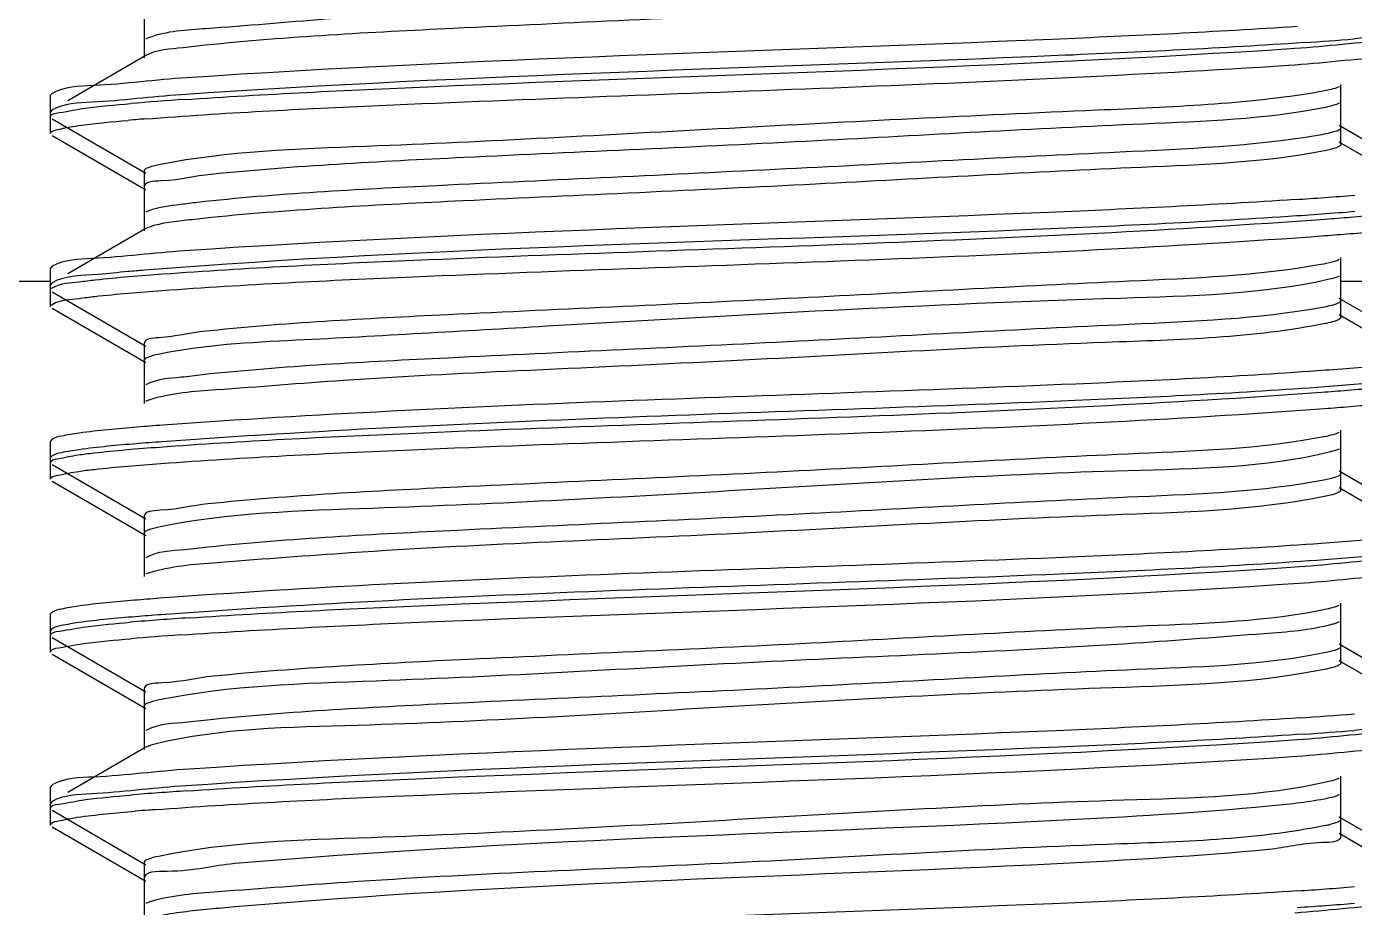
# Model space of a CAD drawing. Extents: x 4995099 to 5303443, y 4627657 to 4889583.
# Drawn here: x 5028850.4 to 5029078.9, y 4754028.5 to 4754180.2 of the extents above; entities that cross this region are included whole.
import ezdxf

# ---------------------------------------------------------------- set-up
doc = ezdxf.new("R2010")
doc.units = 0
doc.header["$LTSCALE"] = 1000
doc.header["$MEASUREMENT"] = 0
doc.layers.get('0').update_dxf_attribs({"color": 4, "linetype": 'CONTINUOUS'})

msp = doc.modelspace()

# ---------------------------------------------------------------- linework, layer by layer
at = {"linetype": 'Continuous'}
for p, q in [((5028870.62, 4754185.1), (5028870.62, 4754177.66)), ((5028870.62, 4754182.25), (5028870.62, 4754174.81)), ((5028871.35, 4754178.23), (5028870.94, 4754178.04)), ((5028870.94, 4754175.19), (5028857.5, 4754167.41)), ((5028854.79, 4754168.68), (5028854.51, 4754168.36)), ((5029076.52, 4754162.78), (5029076.52, 4754170.22)), ((5028854.51, 4754164.64), (5028854.51, 4754168.36)), ((5028854.51, 4754164.64), (5028854.51, 4754168.36)), ((5029076.52, 4754159.93), (5029076.52, 4754167.37)), ((5028854.79, 4754165.84), (5028854.51, 4754165.51)), ((5028854.51, 4754161.79), (5028854.51, 4754165.51)), ((5028854.51, 4754161.79), (5028854.51, 4754165.51)), ((5028854.79, 4754164.31), (5028870.94, 4754154.96)), ((5029092.35, 4754153.8), (5029076.2, 4754163.15)), ((5028854.79, 4754161.46), (5028870.94, 4754152.11)), ((5029092.35, 4754150.95), (5029076.2, 4754160.3)), ((5028870.62, 4754155.34), (5028870.62, 4754147.89)), ((5028870.62, 4754152.49), (5028870.62, 4754145.05)), ((5028871.43, 4754148.49), (5028870.94, 4754148.27)), ((5028871.48, 4754145.66), (5028870.94, 4754145.42)), ((5028870.94, 4754145.42), (5028857.5, 4754137.64)), ((5028854.79, 4754138.92), (5028854.51, 4754138.59)), ((5029076.52, 4754133.01), (5029076.52, 4754140.45)), ((5028854.51, 4754134.87), (5028854.51, 4754138.59)), ((5028854.51, 4754134.87), (5028854.51, 4754138.59)), ((5029076.52, 4754130.16), (5029076.52, 4754137.6)), ((5028854.51, 4754136.29), (5028668.47, 4754136.29)), ((5028854.79, 4754136.07), (5028854.51, 4754135.74)), ((5028854.51, 4754132.02), (5028854.51, 4754135.74)), ((5028854.51, 4754132.02), (5028854.51, 4754135.74)), ((5028854.79, 4754134.54), (5028870.94, 4754125.19)), ((5029278.67, 4754136.29), (5029076.52, 4754136.29)), ((5029092.35, 4754124.03), (5029076.2, 4754133.39)), ((5028854.79, 4754131.7), (5028870.94, 4754122.34)), ((5029092.35, 4754121.19), (5029076.2, 4754130.54)), ((5028870.62, 4754125.57), (5028870.62, 4754118.13)), ((5028870.62, 4754122.72), (5028870.62, 4754115.28)), ((5028854.79, 4754109.15), (5028854.51, 4754108.83)), ((5029076.52, 4754103.24), (5029076.52, 4754110.69)), ((5028854.51, 4754105.11), (5028854.51, 4754108.83)), ((5028854.51, 4754105.11), (5028854.51, 4754108.83)), ((5029076.52, 4754100.4), (5029076.52, 4754107.84)), ((5028854.79, 4754106.3), (5028854.51, 4754105.98)), ((5028854.51, 4754102.26), (5028854.51, 4754105.98)), ((5028854.51, 4754102.26), (5028854.51, 4754105.98)), ((5028854.79, 4754104.78), (5028870.94, 4754095.43)), ((5029092.35, 4754094.27), (5029076.2, 4754103.62)), ((5028854.79, 4754101.93), (5028870.94, 4754092.58)), ((5029092.35, 4754091.42), (5029076.2, 4754100.77)), ((5029074.71, 4754099.5), (5029073.94, 4754099.33)), ((5028870.62, 4754095.8), (5028870.62, 4754088.36)), ((5028870.62, 4754092.95), (5028870.62, 4754085.51)), ((5028854.79, 4754079.39), (5028854.51, 4754079.06)), ((5029076.52, 4754073.48), (5029076.52, 4754080.92)), ((5028854.51, 4754075.34), (5028854.51, 4754079.06)), ((5028854.51, 4754075.34), (5028854.51, 4754079.06)), ((5029076.52, 4754070.63), (5029076.52, 4754078.07)), ((5028854.79, 4754076.54), (5028854.51, 4754076.21)), ((5028854.51, 4754072.49), (5028854.51, 4754076.21)), ((5028854.51, 4754072.49), (5028854.51, 4754076.21)), ((5028854.79, 4754075.01), (5028870.94, 4754065.66)), ((5029092.35, 4754064.5), (5029076.2, 4754073.86)), ((5028854.79, 4754072.16), (5028870.94, 4754062.81)), ((5029092.35, 4754061.65), (5029076.2, 4754071.01)), ((5029075.07, 4754069.83), (5029074.01, 4754069.58)), ((5028870.62, 4754066.04), (5028870.62, 4754058.6)), ((5028870.62, 4754063.19), (5028870.62, 4754055.75)), ((5028870.94, 4754056.12), (5028857.5, 4754048.34)), ((5028854.79, 4754049.62), (5028854.51, 4754049.29)), ((5029076.52, 4754043.71), (5029076.52, 4754051.15)), ((5028854.51, 4754045.57), (5028854.51, 4754049.29)), ((5028854.51, 4754045.57), (5028854.51, 4754049.29)), ((5029076.52, 4754040.86), (5029076.52, 4754048.31)), ((5028854.79, 4754046.77), (5028854.51, 4754046.45)), ((5028854.51, 4754042.72), (5028854.51, 4754046.45)), ((5028854.51, 4754042.72), (5028854.51, 4754046.45)), ((5028854.79, 4754045.25), (5028870.94, 4754035.89)), ((5029092.35, 4754034.74), (5029076.2, 4754044.09)), ((5028854.79, 4754042.4), (5028870.94, 4754033.05)), ((5029092.35, 4754031.89), (5029076.2, 4754041.24)), ((5028870.62, 4754036.27), (5028870.62, 4754028.83)), ((5028870.62, 4754033.42), (5028870.62, 4754025.98))]:
    msp.add_line(p, q, dxfattribs=at)
for centre, radius, start, end in [((5029035.94, 4754688.34), 512.05, 273.8318, 274.8033), ((5028911.99, 4753646.7), 522.07, 93.7819, 94.8008), ((5028898.89, 4753804.94), 360.45, 94.6548, 94.9427), ((5028904.2, 4753739.9), 425.71, 94.4875, 94.6577), ((5029033.89, 4754687.36), 538.07, 273.7005, 274.7995), ((5028900.64, 4753758.13), 381.29, 94.5049, 94.936), ((5029068.95, 4754153.27), 24.68, 281.4586, 282.5217), ((5028913.06, 4753543.97), 535.55, 93.7138, 94.7991), ((5028911.05, 4753566.46), 510.13, 93.8416, 94.804), ((5029034.9, 4754585.21), 525.18, 273.7655, 274.8009), ((5029036.06, 4754567.78), 510.55, 273.8398, 274.8035), ((5028912.55, 4753520.68), 529.05, 93.7464, 94.7999), ((5028904.15, 4753622.21), 424.34, 94.4273, 94.7392), ((5028909.84, 4753549.27), 497.49, 94.2964, 94.4317), ((5029069.3, 4754065.16), 22.98, 281.5273, 283.0317), ((5029034.39, 4754561.95), 531.7, 273.7325, 274.8002), ((5029034.4, 4754558.97), 531.57, 273.7327, 274.7996)]:
    msp.add_arc(centre, radius, start, end, dxfattribs=at)
for points, knots in [([(5029071.93, 4754191.12), (5029058.37, 4754189.01), (5029022.34, 4754187.66), (5028975.26, 4754185.17), (5028932.27, 4754183.14), (5028904.51, 4754181.84), (5028884.92, 4754179.98), (5028874.49, 4754179.43), (5028871.35, 4754178.23)], [0, 0, 0, 0, 0.204799, 0.536352, 0.704101, 0.847377, 0.949834, 1, 1, 1, 1]), ([(5029073.36, 4754188.52), (5029062.7, 4754186.52), (5029032.83, 4754185.41), (5028983.05, 4754182.55), (5028929.76, 4754180.21), (5028895.36, 4754178.45), (5028881.2, 4754176.98)], [0, 0, 0, 0, 0.169059, 0.463606, 0.77817, 1, 1, 1, 1]), ([(5029068.99, 4754180.2), (5029054.96, 4754179.27), (5028991.29, 4754176.22), (5028927.54, 4754174.69), (5028877.96, 4754171.38)], [0, 0, 0, 0, 0.220558, 1, 1, 1, 1]), ([(5029068.61, 4754176.46), (5029074.11, 4754176.82), (5029081.81, 4754177.89), (5029090.22, 4754177.97), (5029092.35, 4754179.19)], [0, 0, 0, 0, 0.69148, 1, 1, 1, 1]), ([(5028881.2, 4754176.98), (5028879.91, 4754176.84), (5028876.52, 4754176.34), (5028872.83, 4754176.28), (5028870.95, 4754175.19)], [0, 0, 0, 0, 0.374179, 1, 1, 1, 1]), ([(5029070.16, 4754177.43), (5029056.06, 4754176.47), (5028991.68, 4754173.37), (5028927.21, 4754171.88), (5028877, 4754168.47)], [0, 0, 0, 0, 0.219186, 1, 1, 1, 1]), ([(5028877.56, 4754167.63), (5028891.49, 4754168.57), (5028955.18, 4754171.63), (5029018.93, 4754173.18), (5029068.61, 4754176.46)], [0, 0, 0, 0, 0.219018, 1, 1, 1, 1]), ([(5029067.5, 4754173.54), (5029073.26, 4754173.91), (5029081.32, 4754175.03), (5029090.12, 4754175.07), (5029092.35, 4754176.35)], [0, 0, 0, 0, 0.692236, 1, 1, 1, 1]), ([(5028870.89, 4754164.3), (5028884.27, 4754165.35), (5028949.81, 4754168.6), (5029015.42, 4754170.17), (5029067.5, 4754173.54)], [0, 0, 0, 0, 0.204514, 1, 1, 1, 1]), ([(5028877.96, 4754171.38), (5028872.6, 4754171.02), (5028865.08, 4754169.98), (5028856.88, 4754169.88), (5028854.79, 4754168.68)], [0, 0, 0, 0, 0.691063, 1, 1, 1, 1]), ([(5028877, 4754168.47), (5028871.86, 4754168.12), (5028864.65, 4754167.12), (5028856.8, 4754166.99), (5028854.79, 4754165.84)], [0, 0, 0, 0, 0.690332, 1, 1, 1, 1]), ([(5029072.52, 4754168.89), (5029060, 4754166.81), (5029026.1, 4754165.52), (5028971.57, 4754162.75), (5028917.94, 4754159.7), (5028885.09, 4754158.75), (5028873.45, 4754156.45)], [0, 0, 0, 0, 0.190819, 0.5086, 0.821571, 1, 1, 1, 1]), ([(5029076.2, 4754169.84), (5029075.79, 4754169.61), (5029074.54, 4754169.27), (5029073.31, 4754169.02), (5029072.52, 4754168.89)], [0, 0, 0, 0, 0.371353, 1, 1, 1, 1]), ([(5028854.51, 4754164.64), (5028854.51, 4754165.19), (5028857.46, 4754165.54), (5028858.95, 4754165.95), (5028860.44, 4754166.14)], [0, 0, 0, 0, 0.27103, 1, 1, 1, 1]), ([(5029073.85, 4754166.29), (5029063.56, 4754164.2), (5029034.18, 4754163.23), (5028984.87, 4754160.28), (5028931.36, 4754157.98), (5028896.6, 4754156.2), (5028882.14, 4754154.75)], [0, 0, 0, 0, 0.163938, 0.456535, 0.773032, 1, 1, 1, 1]), ([(5029076.2, 4754166.99), (5029075.92, 4754166.83), (5029075.13, 4754166.57), (5029074.34, 4754166.39), (5029073.85, 4754166.29)], [0, 0, 0, 0, 0.390278, 1, 1, 1, 1]), ([(5028857.89, 4754162.92), (5028858.51, 4754163.03), (5028861.82, 4754163.51), (5028865.14, 4754163.82), (5028867.83, 4754164.05)], [0, 0, 0, 0, 0.190856, 1, 1, 1, 1]), ([(5028854.51, 4754161.79), (5028854.51, 4754162.13), (5028856.1, 4754162.56), (5028857.03, 4754162.78), (5028857.89, 4754162.92)], [0, 0, 0, 0, 0.282056, 1, 1, 1, 1]), ([(5029076.52, 4754162.78), (5029076.52, 4754162.37), (5029074.63, 4754161.88), (5029073.53, 4754161.62), (5029072.52, 4754161.45)], [0, 0, 0, 0, 0.282326, 1, 1, 1, 1]), ([(5029072.52, 4754161.45), (5029061.29, 4754159.58), (5029030.67, 4754158.29), (5028980.21, 4754155.55), (5028927.3, 4754153.14), (5028893.51, 4754151.44), (5028879.83, 4754149.91)], [0, 0, 0, 0, 0.176994, 0.474556, 0.786113, 1, 1, 1, 1]), ([(5029076.52, 4754159.93), (5029076.52, 4754159.63), (5029075.26, 4754159.15), (5029074.44, 4754158.96), (5029073.73, 4754158.82)], [0, 0, 0, 0, 0.292289, 1, 1, 1, 1]), ([(5029073.73, 4754158.82), (5029063.39, 4754156.76), (5029033.96, 4754155.76), (5028984.65, 4754152.83), (5028931.24, 4754150.53), (5028896.56, 4754148.75), (5028882.14, 4754147.31)], [0, 0, 0, 0, 0.164905, 0.457517, 0.773479, 1, 1, 1, 1]), ([(5028873.45, 4754156.45), (5028872.74, 4754156.31), (5028871.91, 4754156.12), (5028870.62, 4754155.64), (5028870.62, 4754155.34)], [0, 0, 0, 0, 0.708966, 1, 1, 1, 1]), ([(5028882.14, 4754154.75), (5028879.27, 4754154.46), (5028876.56, 4754153.58), (5028870.62, 4754153.53), (5028870.62, 4754152.49)], [0, 0, 0, 0, 0.733597, 1, 1, 1, 1]), ([(5029068.61, 4754150.41), (5029054.52, 4754149.48), (5028990.83, 4754146.43), (5028927.08, 4754144.92), (5028877.56, 4754141.59)], [0, 0, 0, 0, 0.221566, 1, 1, 1, 1]), ([(5028879.83, 4754149.91), (5028878.85, 4754149.8), (5028876.04, 4754149.44), (5028873.17, 4754149.13), (5028871.43, 4754148.49)], [0, 0, 0, 0, 0.346189, 1, 1, 1, 1]), ([(5029073.83, 4754147.06), (5029075.27, 4754147.16), (5029079.95, 4754147.53), (5029084.62, 4754147.95), (5029087.84, 4754148.4)], [0, 0, 0, 0, 0.307531, 1, 1, 1, 1]), ([(5029067.5, 4754147.49), (5029052.42, 4754146.51), (5028986.81, 4754143.39), (5028921.1, 4754142.22), (5028870.69, 4754138.24)], [0, 0, 0, 0, 0.230084, 1, 1, 1, 1]), ([(5028882.14, 4754147.31), (5028880.89, 4754147.18), (5028877.33, 4754146.75), (5028873.69, 4754146.44), (5028871.48, 4754145.66)], [0, 0, 0, 0, 0.349753, 1, 1, 1, 1]), ([(5028873.85, 4754137.61), (5028888.24, 4754138.66), (5028954.91, 4754141.9), (5029021.67, 4754143.21), (5029073.83, 4754147.06)], [0, 0, 0, 0, 0.216266, 1, 1, 1, 1]), ([(5029073.78, 4754144.2), (5029075.22, 4754144.31), (5029079.91, 4754144.68), (5029084.6, 4754145.1), (5029087.83, 4754145.55)], [0, 0, 0, 0, 0.307522, 1, 1, 1, 1]), ([(5028873.69, 4754134.75), (5028888.07, 4754135.8), (5028954.77, 4754139.05), (5029021.57, 4754140.36), (5029073.78, 4754144.2)], [0, 0, 0, 0, 0.215878, 1, 1, 1, 1]), ([(5028877.56, 4754141.59), (5028872.29, 4754141.23), (5028864.9, 4754140.21), (5028856.84, 4754140.1), (5028854.79, 4754138.92)], [0, 0, 0, 0, 0.690751, 1, 1, 1, 1]), ([(5029073.07, 4754139.22), (5029062.2, 4754137.27), (5029032.07, 4754136.09), (5028982.04, 4754133.28), (5028928.88, 4754130.91), (5028894.69, 4754129.17), (5028880.7, 4754127.68)], [0, 0, 0, 0, 0.171902, 0.467529, 0.781017, 1, 1, 1, 1]), ([(5029076.2, 4754140.08), (5029075.84, 4754139.87), (5029074.79, 4754139.56), (5029073.73, 4754139.34), (5029073.07, 4754139.22)], [0, 0, 0, 0, 0.37809, 1, 1, 1, 1]), ([(5028867.83, 4754138.01), (5028866.15, 4754137.86), (5028861.86, 4754137.28), (5028857.14, 4754137.43), (5028854.79, 4754136.07)], [0, 0, 0, 0, 0.38257, 1, 1, 1, 1]), ([(5028859.47, 4754136.24), (5028860.38, 4754136.37), (5028865.16, 4754136.95), (5028869.97, 4754137.33), (5028873.85, 4754137.61)], [0, 0, 0, 0, 0.19158, 1, 1, 1, 1]), ([(5029074.3, 4754136.62), (5029062.65, 4754134.02), (5029017.43, 4754133.07), (5028958.42, 4754129.67), (5028903.3, 4754126.45), (5028880.87, 4754125.4), (5028873.11, 4754123.76)], [0, 0, 0, 0, 0.17752, 0.667782, 0.88196, 1, 1, 1, 1]), ([(5029076.2, 4754137.23), (5029075.97, 4754137.09), (5029075.33, 4754136.87), (5029074.69, 4754136.7), (5029074.3, 4754136.62)], [0, 0, 0, 0, 0.399432, 1, 1, 1, 1]), ([(5028854.51, 4754134.87), (5028854.51, 4754135.03), (5028856.28, 4754136.14), (5028857.9, 4754136.02), (5028859.47, 4754136.24)], [0, 0, 0, 0, 0.088842, 1, 1, 1, 1]), ([(5028859.42, 4754133.39), (5028860.33, 4754133.52), (5028865.07, 4754134.09), (5028869.84, 4754134.47), (5028873.69, 4754134.75)], [0, 0, 0, 0, 0.191545, 1, 1, 1, 1]), ([(5028854.51, 4754132.02), (5028854.51, 4754132.18), (5028856.26, 4754133.28), (5028857.87, 4754133.17), (5028859.42, 4754133.39)], [0, 0, 0, 0, 0.089015, 1, 1, 1, 1]), ([(5029076.52, 4754133.01), (5029076.52, 4754132.66), (5029074.92, 4754132.16), (5029073.94, 4754131.94), (5029073.07, 4754131.78)], [0, 0, 0, 0, 0.286129, 1, 1, 1, 1]), ([(5029073.07, 4754131.78), (5029062.2, 4754129.83), (5029032.07, 4754128.65), (5028982.04, 4754125.84), (5028928.88, 4754123.47), (5028894.69, 4754121.73), (5028880.7, 4754120.24)], [0, 0, 0, 0, 0.171902, 0.467529, 0.781017, 1, 1, 1, 1]), ([(5029076.52, 4754130.16), (5029076.52, 4754129.91), (5029075.55, 4754129.46), (5029074.86, 4754129.3), (5029074.3, 4754129.18)], [0, 0, 0, 0, 0.300005, 1, 1, 1, 1]), ([(5028880.7, 4754127.68), (5028878.18, 4754127.41), (5028875.78, 4754126.67), (5028870.62, 4754126.49), (5028870.62, 4754125.57)], [0, 0, 0, 0, 0.733399, 1, 1, 1, 1]), ([(5029073.85, 4754129.08), (5029061.44, 4754126.56), (5029026.37, 4754125.76), (5028980.17, 4754122.95), (5028936.45, 4754120.99), (5028907.55, 4754119.59), (5028886.59, 4754117.84), (5028875.38, 4754117.1), (5028871.77, 4754115.99)], [0, 0, 0, 0, 0.187537, 0.516126, 0.6871, 0.835564, 0.944057, 1, 1, 1, 1]), ([(5028873.11, 4754123.76), (5028872.48, 4754123.63), (5028871.73, 4754123.46), (5028870.62, 4754122.99), (5028870.62, 4754122.72)], [0, 0, 0, 0, 0.704879, 1, 1, 1, 1]), ([(5029073.83, 4754121.01), (5029059.55, 4754119.96), (5028992.88, 4754116.7), (5028926.12, 4754115.37), (5028873.85, 4754111.56)], [0, 0, 0, 0, 0.214619, 1, 1, 1, 1]), ([(5029087.84, 4754122.36), (5029086.95, 4754122.23), (5029082.3, 4754121.66), (5029077.62, 4754121.29), (5029073.83, 4754121.01)], [0, 0, 0, 0, 0.191299, 1, 1, 1, 1]), ([(5028880.7, 4754120.24), (5028879.47, 4754120.11), (5028876.24, 4754119.63), (5028872.74, 4754119.54), (5028870.94, 4754118.5)], [0, 0, 0, 0, 0.373077, 1, 1, 1, 1]), ([(5029073.78, 4754118.16), (5029059.47, 4754117.1), (5028992.77, 4754113.85), (5028925.97, 4754112.53), (5028873.69, 4754108.7)], [0, 0, 0, 0, 0.214875, 1, 1, 1, 1]), ([(5029073.18, 4754117.24), (5029074.66, 4754117.35), (5029079.5, 4754117.72), (5029084.33, 4754118.15), (5029087.66, 4754118.61)], [0, 0, 0, 0, 0.307277, 1, 1, 1, 1]), ([(5029087.83, 4754119.51), (5029086.94, 4754119.38), (5029082.27, 4754118.81), (5029077.58, 4754118.44), (5029073.78, 4754118.16)], [0, 0, 0, 0, 0.191309, 1, 1, 1, 1]), ([(5028871.77, 4754115.99), (5028871.61, 4754115.94), (5028871.33, 4754115.84), (5028871.06, 4754115.72), (5028870.95, 4754115.66)], [0, 0, 0, 0, 0.565784, 1, 1, 1, 1]), ([(5028873.28, 4754107.8), (5028887.54, 4754108.85), (5028954.18, 4754112.11), (5029020.91, 4754113.45), (5029073.18, 4754117.24)], [0, 0, 0, 0, 0.214433, 1, 1, 1, 1]), ([(5028873.53, 4754104.97), (5028887.89, 4754106.02), (5028954.62, 4754109.28), (5029021.45, 4754110.59), (5029073.72, 4754114.43)], [0, 0, 0, 0, 0.215487, 1, 1, 1, 1]), ([(5029073.72, 4754114.43), (5029075.17, 4754114.54), (5029079.87, 4754114.91), (5029084.58, 4754115.33), (5029087.81, 4754115.79)], [0, 0, 0, 0, 0.307507, 1, 1, 1, 1]), ([(5028873.85, 4754111.56), (5028872.37, 4754111.46), (5028867.57, 4754111.08), (5028862.77, 4754110.66), (5028859.47, 4754110.2)], [0, 0, 0, 0, 0.307204, 1, 1, 1, 1]), ([(5028859.47, 4754110.2), (5028858.44, 4754110.06), (5028856.88, 4754109.79), (5028855.29, 4754109.44), (5028854.79, 4754109.15)], [0, 0, 0, 0, 0.644191, 1, 1, 1, 1]), ([(5029073.58, 4754109.55), (5029063.09, 4754107.51), (5029033.43, 4754106.47), (5028983.86, 4754103.57), (5028930.47, 4754101.24), (5028895.91, 4754099.48), (5028881.61, 4754098.01)], [0, 0, 0, 0, 0.166793, 0.460477, 0.775901, 1, 1, 1, 1]), ([(5029076.19, 4754110.31), (5029075.89, 4754110.13), (5029075.01, 4754109.85), (5029074.13, 4754109.66), (5029073.58, 4754109.55)], [0, 0, 0, 0, 0.385626, 1, 1, 1, 1]), ([(5028859.42, 4754107.34), (5028858.41, 4754107.2), (5028856.86, 4754106.93), (5028855.28, 4754106.58), (5028854.79, 4754106.3)], [0, 0, 0, 0, 0.643834, 1, 1, 1, 1]), ([(5028859.29, 4754106.45), (5028860.18, 4754106.58), (5028864.83, 4754107.15), (5028869.5, 4754107.52), (5028873.28, 4754107.8)], [0, 0, 0, 0, 0.191269, 1, 1, 1, 1]), ([(5028873.69, 4754108.7), (5028872.22, 4754108.6), (5028867.46, 4754108.23), (5028862.7, 4754107.8), (5028859.42, 4754107.34)], [0, 0, 0, 0, 0.307253, 1, 1, 1, 1]), ([(5029074.71, 4754106.95), (5029063.38, 4754104.16), (5029029.81, 4754103.83), (5028975.07, 4754100.37), (5028919.55, 4754097.32), (5028885.2, 4754096.52), (5028873.14, 4754094.01)], [0, 0, 0, 0, 0.173176, 0.493211, 0.817077, 1, 1, 1, 1]), ([(5029076.2, 4754107.46), (5029076.01, 4754107.35), (5029075.52, 4754107.16), (5029075.01, 4754107.02), (5029074.71, 4754106.95)], [0, 0, 0, 0, 0.409846, 1, 1, 1, 1]), ([(5028854.51, 4754105.11), (5028854.51, 4754105.56), (5028856.85, 4754105.96), (5028858.09, 4754106.28), (5028859.29, 4754106.45)], [0, 0, 0, 0, 0.274668, 1, 1, 1, 1]), ([(5028859.37, 4754103.61), (5028860.27, 4754103.74), (5028864.98, 4754104.32), (5028869.7, 4754104.69), (5028873.53, 4754104.97)], [0, 0, 0, 0, 0.191422, 1, 1, 1, 1]), ([(5028854.51, 4754102.26), (5028854.51, 4754102.72), (5028856.89, 4754103.12), (5028858.15, 4754103.44), (5028859.37, 4754103.61)], [0, 0, 0, 0, 0.274365, 1, 1, 1, 1]), ([(5029076.52, 4754103.24), (5029076.52, 4754102.93), (5029075.18, 4754102.45), (5029074.33, 4754102.25), (5029073.58, 4754102.11)], [0, 0, 0, 0, 0.290766, 1, 1, 1, 1]), ([(5029073.58, 4754102.11), (5029063.09, 4754100.07), (5029033.43, 4754099.02), (5028983.86, 4754096.13), (5028930.47, 4754093.8), (5028895.91, 4754092.03), (5028881.61, 4754090.57)], [0, 0, 0, 0, 0.166793, 0.460477, 0.775901, 1, 1, 1, 1]), ([(5029076.52, 4754100.4), (5029076.52, 4754100.18), (5029075.76, 4754099.76), (5029075.17, 4754099.62), (5029074.71, 4754099.5)], [0, 0, 0, 0, 0.307791, 1, 1, 1, 1]), ([(5028881.61, 4754098.01), (5028878.87, 4754097.73), (5028876.28, 4754096.9), (5028870.62, 4754096.8), (5028870.62, 4754095.8)], [0, 0, 0, 0, 0.734217, 1, 1, 1, 1]), ([(5029073.94, 4754099.33), (5029061.73, 4754096.81), (5029027.03, 4754096.05), (5028971.26, 4754092.55), (5028920.18, 4754090.75), (5028887.39, 4754088.19), (5028875.93, 4754087.36), (5028872.1, 4754086.32)], [0, 0, 0, 0, 0.184985, 0.511081, 0.830893, 0.941203, 1, 1, 1, 1]), ([(5028873.14, 4754094.01), (5028872.5, 4754093.87), (5028871.74, 4754093.7), (5028870.62, 4754093.23), (5028870.62, 4754092.95)], [0, 0, 0, 0, 0.705094, 1, 1, 1, 1]), ([(5029073.18, 4754091.2), (5029058.77, 4754090.15), (5028992.13, 4754086.91), (5028925.4, 4754085.6), (5028873.28, 4754081.76)], [0, 0, 0, 0, 0.21655, 1, 1, 1, 1]), ([(5029087.66, 4754092.57), (5029086.74, 4754092.44), (5029081.92, 4754091.86), (5029077.09, 4754091.48), (5029073.18, 4754091.2)], [0, 0, 0, 0, 0.191493, 1, 1, 1, 1]), ([(5028881.61, 4754090.57), (5028880.27, 4754090.43), (5028876.74, 4754089.92), (5028872.9, 4754089.87), (5028870.95, 4754088.74)], [0, 0, 0, 0, 0.375015, 1, 1, 1, 1]), ([(5029069.39, 4754087.21), (5029074.71, 4754087.57), (5029082.16, 4754088.6), (5029090.28, 4754088.71), (5029092.35, 4754089.9)], [0, 0, 0, 0, 0.690888, 1, 1, 1, 1]), ([(5029087.81, 4754089.74), (5029086.92, 4754089.61), (5029082.24, 4754089.04), (5029077.53, 4754088.67), (5029073.72, 4754088.39)], [0, 0, 0, 0, 0.191315, 1, 1, 1, 1]), ([(5028872.1, 4754086.32), (5028871.87, 4754086.26), (5028871.48, 4754086.14), (5028871.1, 4754085.98), (5028870.95, 4754085.89)], [0, 0, 0, 0, 0.579307, 1, 1, 1, 1]), ([(5029073.72, 4754088.39), (5029059.39, 4754087.33), (5028992.65, 4754084.08), (5028925.82, 4754082.76), (5028873.53, 4754078.93)], [0, 0, 0, 0, 0.215154, 1, 1, 1, 1]), ([(5028878.37, 4754078.39), (5028892.43, 4754079.32), (5028956.11, 4754082.37), (5029019.86, 4754083.89), (5029069.39, 4754087.21)], [0, 0, 0, 0, 0.221116, 1, 1, 1, 1]), ([(5029070.25, 4754084.42), (5029075.36, 4754084.77), (5029082.54, 4754085.76), (5029090.36, 4754085.9), (5029092.35, 4754087.05)], [0, 0, 0, 0, 0.690218, 1, 1, 1, 1]), ([(5028876.87, 4754075.44), (5028890.98, 4754076.4), (5028955.44, 4754079.51), (5029019.97, 4754080.99), (5029070.25, 4754084.42)], [0, 0, 0, 0, 0.219072, 1, 1, 1, 1]), ([(5028873.28, 4754081.76), (5028871.84, 4754081.65), (5028867.17, 4754081.28), (5028862.5, 4754080.86), (5028859.29, 4754080.41)], [0, 0, 0, 0, 0.307563, 1, 1, 1, 1]), ([(5028859.29, 4754080.41), (5028858.31, 4754080.27), (5028856.81, 4754080), (5028855.27, 4754079.66), (5028854.79, 4754079.39)], [0, 0, 0, 0, 0.642717, 1, 1, 1, 1]), ([(5029074.05, 4754079.88), (5029063.94, 4754077.74), (5029034.76, 4754076.85), (5028985.67, 4754073.85), (5028932.08, 4754071.57), (5028897.15, 4754069.78), (5028882.56, 4754068.34)], [0, 0, 0, 0, 0.161662, 0.453393, 0.770761, 1, 1, 1, 1]), ([(5029076.2, 4754080.54), (5029075.94, 4754080.4), (5029075.22, 4754080.15), (5029074.5, 4754079.97), (5029074.05, 4754079.88)], [0, 0, 0, 0, 0.394192, 1, 1, 1, 1]), ([(5028859.37, 4754077.57), (5028858.37, 4754077.43), (5028856.84, 4754077.16), (5028855.28, 4754076.82), (5028854.79, 4754076.54)], [0, 0, 0, 0, 0.643387, 1, 1, 1, 1]), ([(5028873.53, 4754078.93), (5028872.07, 4754078.82), (5028867.35, 4754078.45), (5028862.62, 4754078.03), (5028859.37, 4754077.57)], [0, 0, 0, 0, 0.30739, 1, 1, 1, 1]), ([(5029075.07, 4754077.28), (5029071.27, 4754076.23), (5029059.82, 4754075.4), (5029027.07, 4754072.84), (5028975.98, 4754071.04), (5028920.17, 4754067.53), (5028885.44, 4754066.78), (5028873.21, 4754064.25)], [0, 0, 0, 0, 0.058552, 0.168707, 0.488491, 0.814803, 1, 1, 1, 1]), ([(5029076.2, 4754077.69), (5029076.05, 4754077.61), (5029075.68, 4754077.45), (5029075.3, 4754077.34), (5029075.07, 4754077.28)], [0, 0, 0, 0, 0.421757, 1, 1, 1, 1]), ([(5028854.51, 4754075.34), (5028854.51, 4754075.91), (5028857.56, 4754076.25), (5028859.08, 4754076.67), (5028860.61, 4754076.86)], [0, 0, 0, 0, 0.270591, 1, 1, 1, 1]), ([(5028854.51, 4754072.49), (5028854.51, 4754073.03), (5028857.34, 4754073.39), (5028858.78, 4754073.78), (5028860.21, 4754073.96)], [0, 0, 0, 0, 0.271621, 1, 1, 1, 1]), ([(5029074.05, 4754072.44), (5029063.94, 4754070.3), (5029034.76, 4754069.41), (5028985.67, 4754066.4), (5028932.08, 4754064.13), (5028897.15, 4754062.34), (5028882.56, 4754060.9)], [0, 0, 0, 0, 0.161662, 0.453393, 0.770761, 1, 1, 1, 1]), ([(5029076.52, 4754073.48), (5029076.52, 4754073.21), (5029075.43, 4754072.74), (5029074.68, 4754072.57), (5029074.05, 4754072.44)], [0, 0, 0, 0, 0.296339, 1, 1, 1, 1]), ([(5029076.52, 4754070.63), (5029076.52, 4754070.45), (5029075.94, 4754070.07), (5029075.45, 4754069.94), (5029075.07, 4754069.83)], [0, 0, 0, 0, 0.317499, 1, 1, 1, 1]), ([(5028882.56, 4754068.34), (5028879.58, 4754068.05), (5028876.79, 4754067.13), (5028870.62, 4754067.12), (5028870.62, 4754066.04)], [0, 0, 0, 0, 0.73489, 1, 1, 1, 1]), ([(5029074.01, 4754069.58), (5029061.96, 4754067.06), (5029027.65, 4754066.27), (5028972.16, 4754063.21), (5028917.41, 4754059.78), (5028883.82, 4754059.41), (5028872.47, 4754056.65)], [0, 0, 0, 0, 0.182739, 0.506392, 0.826439, 1, 1, 1, 1]), ([(5028873.21, 4754064.25), (5028872.55, 4754064.12), (5028871.78, 4754063.94), (5028870.62, 4754063.47), (5028870.62, 4754063.19)], [0, 0, 0, 0, 0.705716, 1, 1, 1, 1]), ([(5029069.39, 4754061.17), (5029055.43, 4754060.23), (5028991.76, 4754057.17), (5028928.01, 4754055.63), (5028878.37, 4754052.35)], [0, 0, 0, 0, 0.219496, 1, 1, 1, 1]), ([(5028882.56, 4754060.9), (5028881.09, 4754060.76), (5028877.25, 4754060.2), (5028873.06, 4754060.2), (5028870.95, 4754058.97)], [0, 0, 0, 0, 0.376776, 1, 1, 1, 1]), ([(5029069, 4754057.42), (5029074.41, 4754057.78), (5029081.98, 4754058.83), (5029090.25, 4754058.92), (5029092.35, 4754060.13)], [0, 0, 0, 0, 0.691188, 1, 1, 1, 1]), ([(5028872.47, 4754056.65), (5028872.16, 4754056.57), (5028871.64, 4754056.43), (5028871.14, 4754056.23), (5028870.95, 4754056.12)], [0, 0, 0, 0, 0.591078, 1, 1, 1, 1]), ([(5029070.25, 4754058.38), (5029056.14, 4754057.41), (5028991.68, 4754054.31), (5028927.15, 4754052.82), (5028876.87, 4754049.4)], [0, 0, 0, 0, 0.219115, 1, 1, 1, 1]), ([(5028877.98, 4754048.6), (5028891.98, 4754049.53), (5028955.65, 4754052.59), (5029019.4, 4754054.12), (5029069, 4754057.42)], [0, 0, 0, 0, 0.220088, 1, 1, 1, 1]), ([(5029069.01, 4754054.57), (5029074.42, 4754054.93), (5029081.99, 4754055.98), (5029090.25, 4754056.08), (5029092.35, 4754057.28)], [0, 0, 0, 0, 0.691187, 1, 1, 1, 1]), ([(5028872.57, 4754045.37), (5028886.25, 4754046.4), (5028951.74, 4754049.61), (5029017.29, 4754051.13), (5029069.01, 4754054.57)], [0, 0, 0, 0, 0.209378, 1, 1, 1, 1]), ([(5028878.37, 4754052.35), (5028872.91, 4754051.98), (5028865.26, 4754050.92), (5028856.91, 4754050.84), (5028854.79, 4754049.62)], [0, 0, 0, 0, 0.691369, 1, 1, 1, 1]), ([(5029074.49, 4754050.21), (5029062.98, 4754047.54), (5029029.33, 4754047.03), (5028974.52, 4754043.7), (5028919.24, 4754040.62), (5028885.09, 4754039.83), (5028873.12, 4754037.32)], [0, 0, 0, 0, 0.175623, 0.495702, 0.818204, 1, 1, 1, 1]), ([(5029076.2, 4754050.78), (5029075.99, 4754050.66), (5029075.42, 4754050.44), (5029074.83, 4754050.29), (5029074.49, 4754050.21)], [0, 0, 0, 0, 0.403878, 1, 1, 1, 1]), ([(5028876.87, 4754049.4), (5028871.76, 4754049.05), (5028864.6, 4754048.06), (5028856.79, 4754047.92), (5028854.79, 4754046.77)], [0, 0, 0, 0, 0.690219, 1, 1, 1, 1]), ([(5029075.4, 4754047.6), (5029074.84, 4754047.43), (5029071.12, 4754046.62), (5029067.32, 4754046.27), (5029064.12, 4754045.96)], [0, 0, 0, 0, 0.153853, 1, 1, 1, 1]), ([(5029076.2, 4754047.93), (5029076.09, 4754047.87), (5029075.83, 4754047.75), (5029075.55, 4754047.65), (5029075.4, 4754047.6)], [0, 0, 0, 0, 0.435445, 1, 1, 1, 1]), ([(5028854.51, 4754045.57), (5028854.51, 4754046.14), (5028857.51, 4754046.48), (5028859.02, 4754046.89), (5028860.53, 4754047.09)], [0, 0, 0, 0, 0.270787, 1, 1, 1, 1]), ([(5029064.12, 4754045.96), (5029051.99, 4754044.78), (5028992.68, 4754041.4), (5028933.26, 4754040.15), (5028886.23, 4754036.07)], [0, 0, 0, 0, 0.20523, 1, 1, 1, 1]), ([(5028854.51, 4754042.72), (5028854.51, 4754043.17), (5028856.75, 4754043.58), (5028857.95, 4754043.88), (5028859.11, 4754044.05)], [0, 0, 0, 0, 0.275063, 1, 1, 1, 1]), ([(5029076.52, 4754043.71), (5029076.52, 4754043.48), (5029075.64, 4754043.04), (5029075, 4754042.89), (5029074.49, 4754042.77)], [0, 0, 0, 0, 0.303248, 1, 1, 1, 1]), ([(5029073.9, 4754042.64), (5029061.57, 4754040.12), (5029026.67, 4754039.35), (5028970.68, 4754035.83), (5028919.54, 4754034.06), (5028886.94, 4754031.45), (5028875.62, 4754030.66), (5028871.91, 4754029.58)], [0, 0, 0, 0, 0.186373, 0.513855, 0.833476, 0.942785, 1, 1, 1, 1]), ([(5029076.52, 4754040.86), (5029076.52, 4754039.74), (5029070.11, 4754039.77), (5029067.22, 4754038.81), (5029064.12, 4754038.51)], [0, 0, 0, 0, 0.264839, 1, 1, 1, 1]), ([(5029064.12, 4754038.51), (5029051.99, 4754037.34), (5028992.68, 4754033.96), (5028933.26, 4754032.71), (5028886.23, 4754028.62)], [0, 0, 0, 0, 0.20523, 1, 1, 1, 1]), ([(5028873.12, 4754037.32), (5028872.48, 4754037.18), (5028871.73, 4754037.01), (5028870.62, 4754036.54), (5028870.62, 4754036.27)], [0, 0, 0, 0, 0.704918, 1, 1, 1, 1]), ([(5028886.23, 4754036.07), (5028882.35, 4754035.73), (5028878.77, 4754034.46), (5028870.62, 4754034.82), (5028870.62, 4754033.42)], [0, 0, 0, 0, 0.735758, 1, 1, 1, 1]), ([(5029069, 4754031.37), (5029054.97, 4754030.44), (5028991.3, 4754027.39), (5028927.55, 4754025.86), (5028877.98, 4754022.55)], [0, 0, 0, 0, 0.220524, 1, 1, 1, 1]), ([(5028871.91, 4754029.58), (5028871.72, 4754029.53), (5028871.39, 4754029.42), (5028871.07, 4754029.28), (5028870.95, 4754029.21)], [0, 0, 0, 0, 0.572013, 1, 1, 1, 1]), ([(5029068.62, 4754027.63), (5029074.12, 4754027.99), (5029081.82, 4754029.06), (5029090.22, 4754029.14), (5029092.35, 4754030.36)], [0, 0, 0, 0, 0.691471, 1, 1, 1, 1]), ([(5028886.23, 4754028.62), (5028884.77, 4754028.5), (5028880.31, 4754028.07), (5028875.83, 4754027.62), (5028872.88, 4754026.98)], [0, 0, 0, 0, 0.327573, 1, 1, 1, 1])]:
    msp.add_open_spline(points, degree=3, knots=knots, dxfattribs=at)
for points in [[(5029086.89, 4754178.91), (5029084.21, 4754178.57), (5029081.51, 4754178.32), (5029078.82, 4754178.09)], [(5028860.44, 4754166.14), (5028863.05, 4754166.47), (5028865.68, 4754166.72), (5028868.3, 4754166.94)], [(5029078.93, 4754148.33), (5029075.12, 4754148.01), (5029071.31, 4754147.74), (5029067.5, 4754147.49)], [(5028860.61, 4754076.86), (5028863.15, 4754077.18), (5028865.7, 4754077.42), (5028868.25, 4754077.64)], [(5028860.21, 4754073.96), (5028862.91, 4754074.31), (5028865.62, 4754074.57), (5028868.33, 4754074.8)], [(5029086.91, 4754059.85), (5029084.22, 4754059.5), (5029081.52, 4754059.25), (5029078.81, 4754059.02)], [(5028860.53, 4754047.09), (5028863.1, 4754047.41), (5028865.69, 4754047.65), (5028868.28, 4754047.87)], [(5028859.11, 4754044.05), (5028862.42, 4754044.52), (5028865.76, 4754044.82), (5028869.09, 4754045.09)]]:
    msp.add_open_spline(points, degree=3, dxfattribs=at)

doc.saveas('drawing.dxf')
